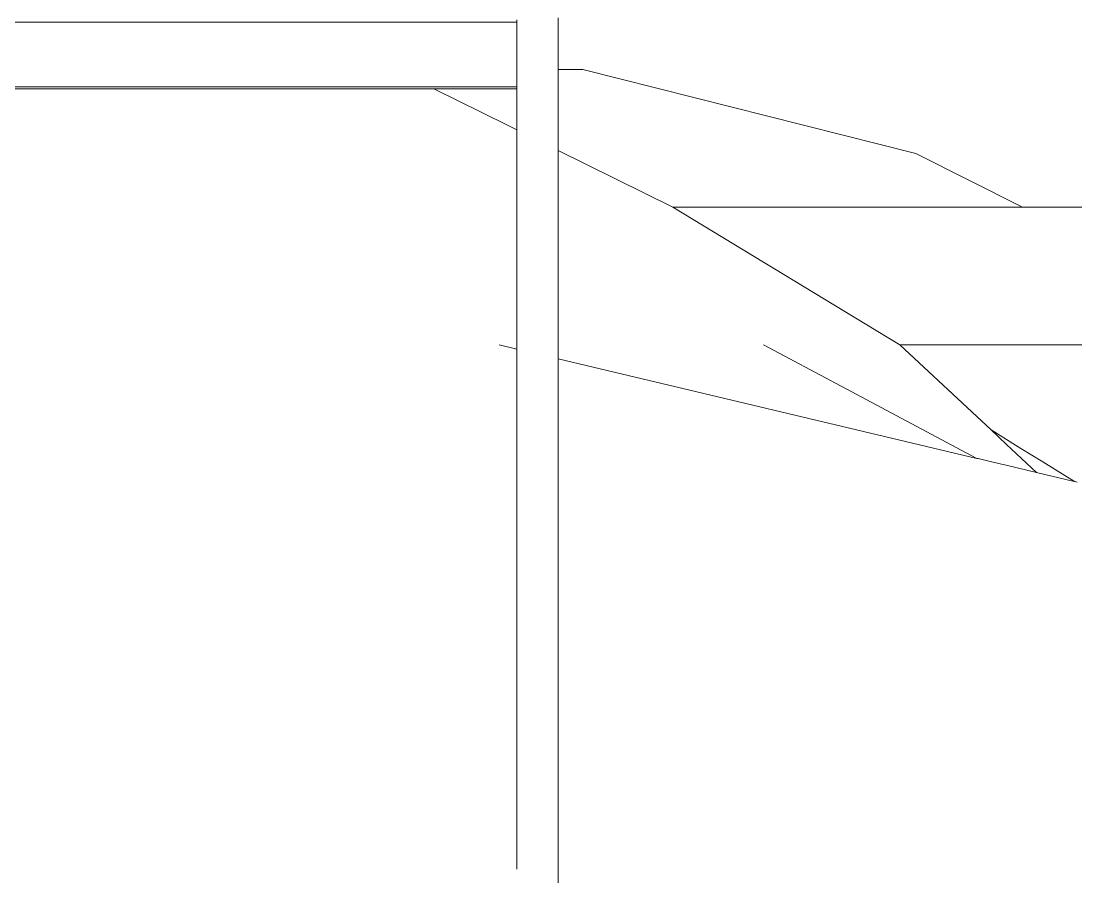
# Model space of a CAD drawing. Header units: metres. Extents: x 78 to 178, y -74 to 157.
# Drawn here: x 143.81 to 151.47, y -61.64 to -55.38 of the extents above; entities that cross this region are included whole.
import ezdxf

# ---------------------------------------------------------------- set-up
doc = ezdxf.new("R2010")
doc.units = ezdxf.units.M
doc.layers.add('01_Fina', color=252, linetype='Continuous', lineweight=15)

msp = doc.modelspace()

# ---------------------------------------------------------------- linework, layer by layer
at = {"layer": '01_Fina'}
for p, q in [((147.70784, -55.73469), (147.70784, -55.36121)), ((132.81795, -55.39251), (147.40784, -55.39251)), ((147.40784, -55.37651), (147.40784, -55.39251)), ((147.40784, -55.39251), (147.40784, -55.86051)), ((147.70784, -55.73469), (147.88675, -55.73469)), ((147.70784, -56.16613), (147.70784, -55.73469)), ((147.88675, -55.73469), (150.30513, -56.34662)), ((132.81795, -55.86051), (147.40784, -55.86051)), ((143.57855, -55.87651), (143.81681, -55.87651)), ((143.81681, -55.87651), (145.99658, -55.87651)), ((145.99658, -55.87651), (146.21499, -55.87651)), ((146.21499, -55.87651), (146.32419, -55.87651)), ((146.32419, -55.87651), (146.35114, -55.87651)), ((146.35114, -55.87651), (146.80597, -55.87651)), ((146.80597, -55.87651), (147.40784, -55.87651)), ((146.80597, -55.87651), (147.33925, -56.14051)), ((147.40784, -55.86051), (147.40784, -55.87651)), ((147.40784, -56.14528), (147.40784, -55.87651)), ((147.33925, -56.14051), (147.40784, -56.17447)), ((147.40784, -56.17447), (147.40784, -56.14528)), ((147.40784, -56.29091), (147.40784, -56.17447)), ((147.70784, -56.32299), (147.70784, -56.16613)), ((147.40784, -56.33569), (147.40784, -56.29091)), ((147.40784, -56.62674), (147.40784, -56.33569)), ((147.70784, -56.32299), (148.53949, -56.73469)), ((147.70784, -56.40856), (147.70784, -56.32299)), ((150.30513, -56.34662), (151.07995, -56.73469)), ((147.70784, -56.46281), (147.70784, -56.40856)), ((147.70784, -56.73469), (147.70784, -56.46281)), ((147.40784, -56.73469), (147.40784, -56.62674)), ((147.40784, -57.16772), (147.40784, -56.73469)), ((147.70784, -56.79026), (147.70784, -56.73469)), ((148.53949, -56.73469), (149.93738, -57.5819)), ((148.53949, -56.73469), (151.07995, -56.73469)), ((151.07995, -56.73469), (153.36791, -56.73469)), ((147.70784, -56.81109), (147.70784, -56.79026)), ((147.70784, -56.81392), (147.70784, -56.81109)), ((147.70784, -57.26265), (147.70784, -56.81392)), ((147.40784, -57.3245), (147.40784, -57.16772)), ((147.70784, -57.45381), (147.70784, -57.26265)), ((147.40784, -57.49678), (147.40784, -57.3245)), ((147.40784, -57.73469), (147.40784, -57.49678)), ((147.70784, -57.57178), (147.70784, -57.45381)), ((147.70784, -57.73469), (147.70784, -57.57178)), ((149.93738, -57.5819), (150.18949, -57.73469)), ((147.40784, -57.76518), (147.27949, -57.73469)), ((147.40784, -57.76518), (147.40784, -57.73469)), ((147.70784, -57.83644), (147.70784, -57.73469)), ((149.76349, -58.03469), (149.19949, -57.73469)), ((150.18949, -57.73469), (151.76949, -57.73469)), ((150.18949, -57.73469), (150.85094, -58.35287)), ((147.40784, -57.95426), (147.40784, -57.76518)), ((150.33103, -58.45952), (147.70784, -57.83644)), ((147.70784, -57.83644), (147.70784, -58.01162)), ((147.40784, -57.97645), (147.40784, -57.95426)), ((147.40784, -58.07545), (147.40784, -57.97645)), ((147.70784, -58.03961), (147.70784, -58.01162)), ((147.70784, -58.16447), (147.70784, -58.03961)), ((150.74867, -58.55873), (149.76349, -58.03469)), ((147.40784, -58.72465), (147.40784, -58.07545)), ((147.70784, -58.73469), (147.70784, -58.16447)), ((150.85094, -58.35287), (150.96383, -58.45838)), ((150.85094, -58.35287), (151.02767, -58.46197)), ((150.74867, -58.55873), (150.33103, -58.45952)), ((150.96383, -58.45838), (151.18111, -58.66144)), ((151.02767, -58.46197), (151.06728, -58.48642)), ((151.06728, -58.48642), (151.227, -58.585)), ((150.75674, -58.56064), (150.74867, -58.55873)), ((150.82404, -58.57663), (150.75674, -58.56064)), ((150.91793, -58.59893), (150.82404, -58.57663)), ((151.227, -58.585), (151.45698, -58.72697)), ((150.96958, -58.6112), (150.91793, -58.59893)), ((151.18111, -58.66144), (150.96958, -58.6112)), ((151.45411, -58.72629), (151.18111, -58.66144)), ((147.40784, -58.73221), (147.40784, -58.72465)), ((147.40784, -58.73469), (147.40784, -58.73221)), ((147.40784, -59.70381), (147.40784, -58.73469)), ((147.70784, -58.79566), (147.70784, -58.73469)), ((151.45698, -58.72697), (151.45411, -58.72629)), ((151.47689, -58.7317), (151.45698, -58.72697)), ((147.70784, -58.81038), (147.70784, -58.79566)), ((147.70784, -58.84351), (147.70784, -58.81038)), ((147.70784, -59.73469), (147.70784, -58.84351)), ((147.40784, -59.73469), (147.40784, -59.70381)), ((147.40784, -59.78004), (147.40784, -59.73469)), ((147.70784, -59.80981), (147.70784, -59.73469)), ((147.40784, -60.73469), (147.40784, -59.78004)), ((147.70784, -60.02013), (147.70784, -59.80981)), ((147.70784, -60.73469), (147.70784, -60.02013)), ((147.40784, -61.26209), (147.40784, -60.73469)), ((147.70784, -61.36698), (147.70784, -60.73469)), ((147.40784, -61.54219), (147.40784, -61.26209)), ((147.70784, -61.36698), (147.70784, -61.64085))]:
    msp.add_line(p, q, dxfattribs=at)

doc.saveas('drawing.dxf')
